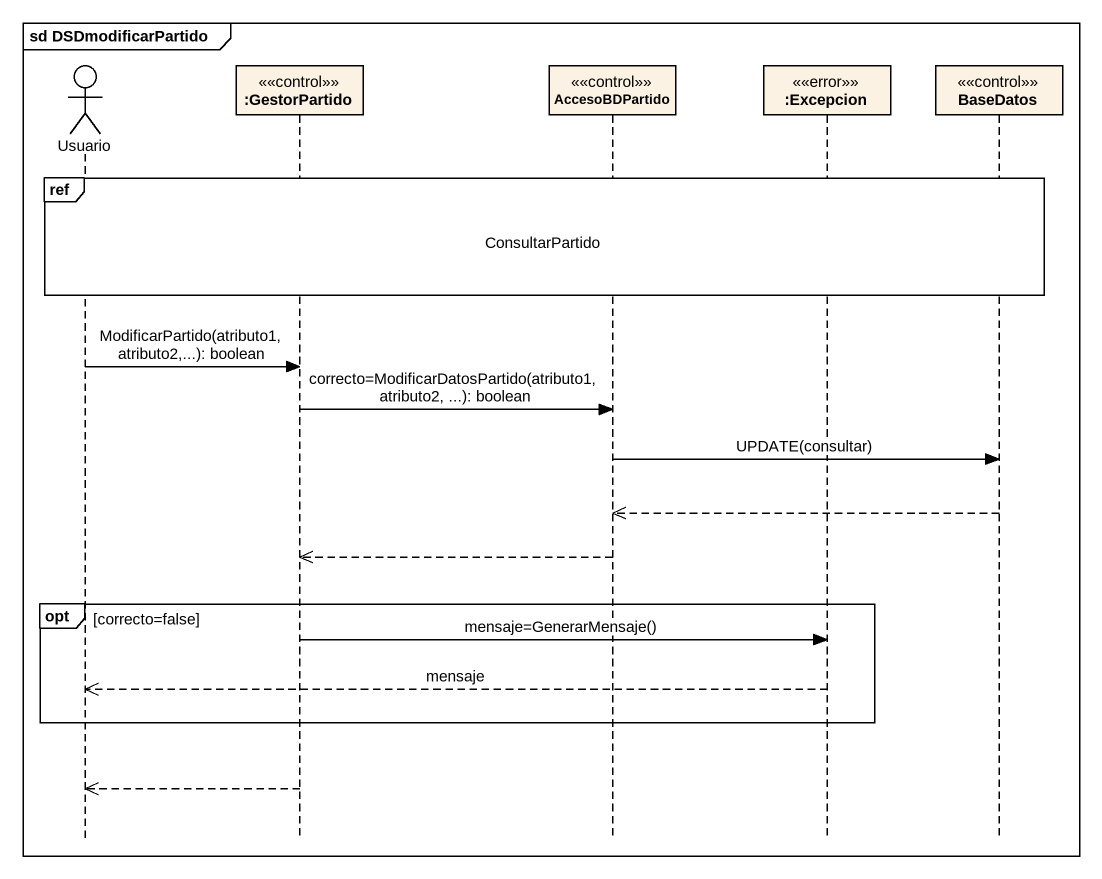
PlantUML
@startuml
mainframe sd DSDmodificarPartido
hide footbox
actor Usuario
participant ":GestorPartido" as GestorPartido <<control>>
participant AccesoBDPartido <<control>>
participant ":Excepcion" as Excepcion <<error>>
participant BaseDatos <<control>>

ref over Usuario, GestorPartido, AccesoBDPartido, Excepcion, BaseDatos : ConsultarPartido
Usuario -> GestorPartido : ModificarPartido(atributo1, atributo2,...): boolean
GestorPartido -> AccesoBDPartido : correcto=ModificarDatosPartido(atributo1, atributo2, ...): boolean
AccesoBDPartido -> BaseDatos : UPDATE(consultar)
BaseDatos -->> AccesoBDPartido
AccesoBDPartido -->> GestorPartido
opt correcto=false
  GestorPartido -> Excepcion : mensaje=GenerarMensaje()
  Excepcion -->> Usuario : mensaje
end
GestorPartido -->> Usuario
@enduml
